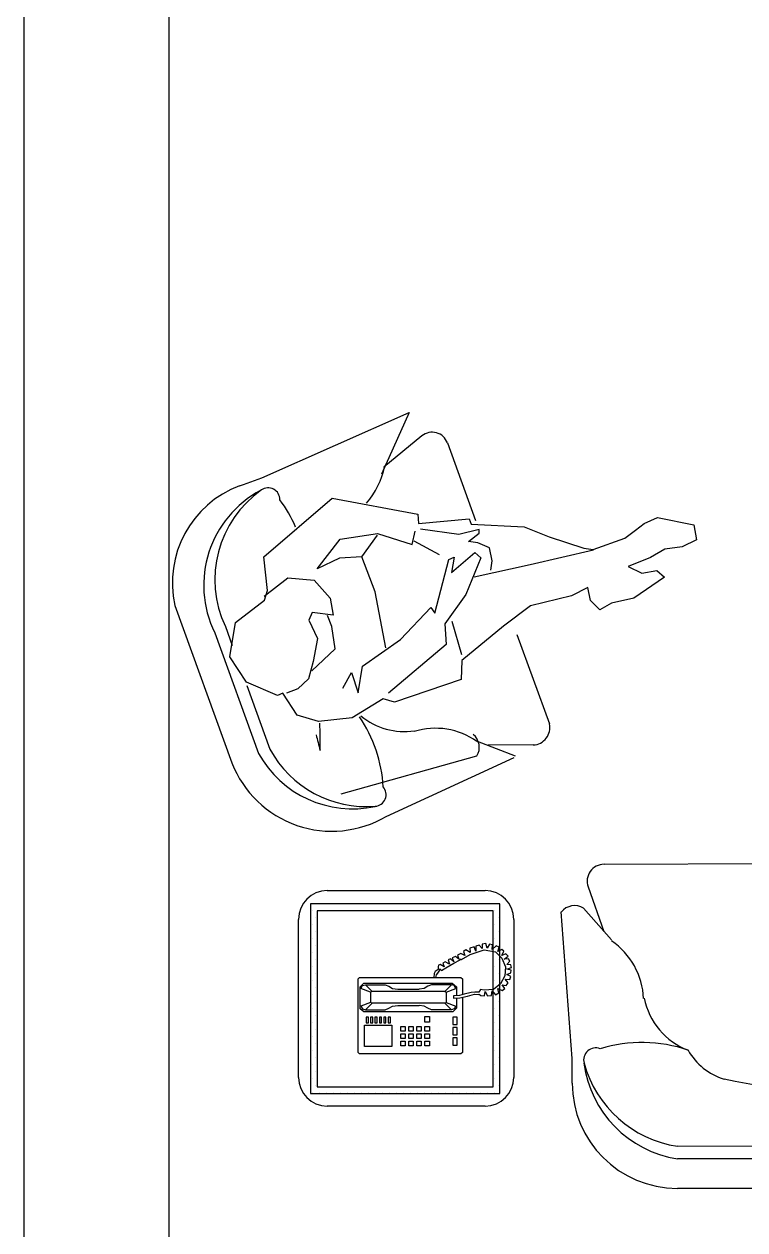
# Model space of a CAD drawing. Header units: inches. Extents: x 10.2 to 52.7, y 13.8 to 38.6.
# Drawn here: x 31.732 to 33.41, y 27.656 to 30.464 of the extents above; entities that cross this region are included whole.
import ezdxf

# ---------------------------------------------------------------- set-up
doc = ezdxf.new("R2010")
doc.units = ezdxf.units.IN
doc.header["$MEASUREMENT"] = 0
for name, color, linetype in [('02', 2, 'Continuous'), ('1', 1, 'Continuous'), ('4', 4, 'Continuous'), ('kadrbm', 4, 'Continuous')]:
    doc.layers.add(name, color=color, linetype=linetype)

# ---------------------------------------------------------------- blocks, each defined once
blk = doc.blocks.new('kadrbm')
at = {"layer": 'kadrbm', "color": 4}
blk.add_lwpolyline([(0, 0), (0, 24.7972), (21, 24.7972), (21, 0), (0, 0)], close=True, dxfattribs=at)
blk.add_lwpolyline([(20.6631, 0.3257), (20.6631, 24.4603), (0.3369, 24.4603), (0.3369, 0.3257), (20.6631, 0.3257)], dxfattribs=at)

msp = doc.modelspace()

# ---------------------------------------------------------------- linework, layer by layer
at = {"layer": '02'}
for p, q in [((32.2426, 29.392, -7.5), (32.2858, 29.4076, -7.5)), ((32.2426, 29.392, -7.5), (32.2858, 29.4076, -7.5)), ((32.2007, 29.0608, -7.5), (32.2167, 29.0165, -7.5)), ((32.2504, 28.9237, -7.5), (32.3044, 28.7752, -7.5)), ((32.4378, 28.4458, -7.5), (32.8057, 28.4458, -7.5)), ((32.371, 28.011, -7.5), (32.371, 28.3789, -7.5)), ((32.8726, 28.3789, -7.5), (32.8726, 28.011, -7.5)), ((33.0083, 28.0074, -7.5), (33.0084, 28.0552, -7.5)), ((33.0083, 28.0074, -7.5), (33.0084, 28.0552, -7.5)), ((33.0083, 27.9976, -7.5), (33.0083, 28.0074, -7.5)), ((33.0083, 27.9976, -7.5), (33.0083, 28.0074, -7.5)), ((32.8057, 27.9442, -7.5), (32.4378, 27.9442, -7.5)), ((33.7827, 27.8502, -7.5), (33.2533, 27.8504, -7.5))]:
    msp.add_line(p, q, dxfattribs=at)
at = {"layer": '02', "elevation": -10.5}
for points in [[(32.3218, 28.9003), (32.2498, 28.9314), (32.2114, 28.9907), (32.2244, 29.0705), (32.2917, 29.1226), (32.2992, 29.145), (32.2904, 29.2236), (32.4495, 29.3599), (32.6491, 29.3229), (32.6503, 29.301), (32.7682, 29.312), (32.7733, 29.2991), (32.8966, 29.2929), (32.9549, 29.2698), (33.0354, 29.2436), (33.0575, 29.2405)], [(32.2114, 28.9907), (32.2244, 29.0705), (32.2917, 29.1226), (32.2992, 29.145), (32.2904, 29.2236), (32.4495, 29.3599), (32.6491, 29.3229), (32.6503, 29.301), (32.7682, 29.312), (32.7733, 29.2991), (32.8966, 29.2929), (32.9549, 29.2698), (33.0354, 29.2436)], [(33.1307, 29.2665), (33.156, 29.2855), (33.176, 29.3009), (33.207, 29.3148), (33.2913, 29.2975), (33.2977, 29.2628), (33.2647, 29.2467), (33.2243, 29.2411), (33.1903, 29.2216), (33.1388, 29.2011), (33.1704, 29.1853), (33.2051, 29.1917), (33.2236, 29.1762), (33.1517, 29.1272), (33.0997, 29.1155), (33.073, 29.0998), (33.0511, 29.1215), (33.045, 29.1519), (33.0066, 29.1322), (32.9113, 29.1092), (32.8482, 29.0618), (32.7517, 28.9817), (32.7498, 28.9376), (32.5948, 28.885), (32.568, 28.8922), (32.4959, 28.8487)], [(33.0575, 29.2405), (33.1307, 29.2665), (33.156, 29.2855), (33.176, 29.3009)], [(33.2913, 29.2975), (33.2977, 29.2628), (33.2647, 29.2467)], [(32.4662, 29.2203), (32.4149, 29.1955), (32.4681, 29.2643), (32.5551, 29.278), (32.6356, 29.2518), (32.6426, 29.283)], [(32.5187, 29.2233), (32.4662, 29.2203), (32.4149, 29.1955), (32.4681, 29.2643), (32.5551, 29.278), (32.6356, 29.2518), (32.6426, 29.283)], [(32.5187, 29.2233), (32.5553, 29.2736)], [(32.8189, 29.1919), (32.822, 29.214), (32.8159, 29.2444), (32.7889, 29.2561), (32.7668, 29.2592), (32.7921, 29.2782), (32.7916, 29.287), (32.744, 29.2755), (32.6555, 29.2881)], [(32.8159, 29.2444), (32.7889, 29.2561), (32.7668, 29.2592), (32.7921, 29.2782), (32.7916, 29.287), (32.744, 29.2755)], [(32.6394, 29.2608), (32.6983, 29.229)], [(32.7803, 29.1765), (32.9103, 29.2058), (33.0576, 29.2395)], [(33.2243, 29.2411), (33.1903, 29.2216)], [(32.4744, 28.9177), (32.4943, 28.954), (32.5102, 28.9066), (32.5198, 28.9686), (32.6085, 29.0307), (32.6789, 29.1049), (32.6884, 29.0923), (32.7209, 29.2171), (32.7338, 29.2222), (32.727, 29.1867), (32.7814, 29.2337), (32.7953, 29.2213), (32.7606, 29.1359), (32.7118, 29.0672), (32.7145, 29.0191), (32.5804, 28.9061)], [(32.5745, 29.0112), (32.5496, 29.1416), (32.5187, 29.2233)], [(32.8189, 29.1919), (32.822, 29.214)], [(33.1388, 29.2011), (33.1704, 29.1853), (33.2051, 29.1917), (33.2236, 29.1762), (33.1517, 29.1272), (33.0997, 29.1155), (33.073, 29.0998)], [(32.2912, 29.1314), (32.3459, 29.174), (32.4076, 29.1687), (32.4451, 29.1269), (32.4517, 29.0877), (32.4031, 29.0938), (32.3953, 29.0758), (32.4153, 29.033), (32.4051, 28.9797), (32.3942, 28.9395), (32.3692, 28.9162), (32.3434, 28.9059)], [(33.045, 29.1519), (33.0066, 29.1322), (32.9113, 29.1092), (32.8482, 29.0618), (32.7517, 28.9817), (32.7498, 28.9376), (32.5948, 28.885), (32.568, 28.8922), (32.4959, 28.8487), (32.4174, 28.8398), (32.3683, 28.8546)], [(32.402, 28.9576), (32.4561, 29.0089), (32.4488, 29.0612), (32.4386, 29.087)], [(32.751, 28.9948), (32.729, 29.0726)], [(32.3347, 28.9055), (32.3218, 28.9003), (32.2498, 28.9314)], [(32.4174, 28.8398), (32.3683, 28.8546), (32.3347, 28.9055)]]:
    msp.add_lwpolyline(points, dxfattribs=at)
at = {"layer": '02', "elevation": -7.5}
for points in [[(32.3988, 28.4149), (32.3988, 27.9735), (32.8402, 27.9735), (32.8402, 28.4149)], [(32.4144, 28.3992), (32.4144, 27.9892), (32.8245, 27.9892), (32.8245, 28.3992)]]:
    msp.add_lwpolyline(points, close=True, dxfattribs=at)
at = {"layer": '02'}
for centre, radius, start, end in [((32.4327, 29.1698, -7.5), 0.2563, 125.2987, 205.1589), ((32.5295, 28.8978, -7.5), 0.2563, 208.582, 274.5568), ((32.4378, 28.3789, -7.5), 0.0669, 90, 180), ((32.8057, 28.3789, -7.5), 0.0669, 0, 90), ((33.2936, 28.1145, -7.5), 0.2671, 195.3425, 261.3173), ((32.4378, 28.011, -7.5), 0.0669, 180, 270), ((32.8057, 28.011, -7.5), 0.0669, 270, 0)]:
    msp.add_arc(centre, radius, start, end, dxfattribs=at)
at = {"layer": '1'}
for p, q in [((32.5747, 29.4363, -7.5), (32.5729, 29.4371, -7.5)), ((32.2338, 29.3888, -7.5), (32.2426, 29.392, -7.5)), ((32.176, 29.0461, -7.5), (32.2779, 28.7656, -7.5)), ((32.176, 29.0461, -7.5), (32.2779, 28.7656, -7.5)), ((32.4706, 28.6714, -7.5), (32.7866, 28.7595, -7.5)), ((32.4706, 28.6714, -7.5), (32.7866, 28.7595, -7.5)), ((32.4034, 28.4002, -7.5), (32.4034, 28.4002, -7.5)), ((32.4198, 28.4002, -7.5), (32.4198, 28.4002, -7.5)), ((32.4361, 28.4002, -7.5), (32.4361, 28.4002, -7.5)), ((32.4524, 28.4002, -7.5), (32.4524, 28.4002, -7.5)), ((32.4688, 28.4002, -7.5), (32.4688, 28.4002, -7.5)), ((32.4851, 28.4002, -7.5), (32.4851, 28.4002, -7.5)), ((32.5014, 28.4002, -7.5), (32.5014, 28.4002, -7.5)), ((32.5177, 28.4002, -7.5), (32.5177, 28.4002, -7.5)), ((32.5341, 28.4002, -7.5), (32.5341, 28.4002, -7.5)), ((32.5504, 28.4002, -7.5), (32.5504, 28.4002, -7.5)), ((32.5667, 28.4002, -7.5), (32.5667, 28.4002, -7.5)), ((32.5831, 28.4002, -7.5), (32.5831, 28.4002, -7.5)), ((32.5994, 28.4002, -7.5), (32.5994, 28.4002, -7.5)), ((32.6157, 28.4002, -7.5), (32.6157, 28.4002, -7.5)), ((32.632, 28.4002, -7.5), (32.632, 28.4002, -7.5)), ((32.6484, 28.4002, -7.5), (32.6484, 28.4002, -7.5)), ((32.6647, 28.4002, -7.5), (32.6647, 28.4002, -7.5)), ((32.681, 28.4002, -7.5), (32.681, 28.4002, -7.5)), ((32.6974, 28.4002, -7.5), (32.6974, 28.4002, -7.5)), ((32.7137, 28.4002, -7.5), (32.7137, 28.4002, -7.5)), ((32.73, 28.4002, -7.5), (32.73, 28.4002, -7.5)), ((32.7463, 28.4002, -7.5), (32.7463, 28.4002, -7.5)), ((32.7627, 28.4002, -7.5), (32.7627, 28.4002, -7.5)), ((32.779, 28.4002, -7.5), (32.779, 28.4002, -7.5)), ((32.7953, 28.4002, -7.5), (32.7953, 28.4002, -7.5)), ((32.8117, 28.4002, -7.5), (32.8117, 28.4002, -7.5)), ((32.828, 28.4002, -7.5), (32.828, 28.4002, -7.5)), ((32.4034, 28.3675, -7.5), (32.4034, 28.3675, -7.5)), ((32.4116, 28.3839, -7.5), (32.4116, 28.3839, -7.5)), ((32.828, 28.3675, -7.5), (32.828, 28.3675, -7.5)), ((32.8361, 28.3839, -7.5), (32.8361, 28.3839, -7.5)), ((32.4116, 28.3512, -7.5), (32.4116, 28.3512, -7.5)), ((32.8361, 28.3512, -7.5), (32.8361, 28.3512, -7.5)), ((33.0804, 28.3559, -7.5), (33.0789, 28.3545, -7.5)), ((33.0804, 28.3559, -7.5), (33.0789, 28.3545, -7.5)), ((32.4034, 28.3349, -7.5), (32.4034, 28.3349, -7.5)), ((32.4116, 28.3185, -7.5), (32.4116, 28.3185, -7.5)), ((32.7608, 28.308, -7.5), (32.7553, 28.3041, -7.5)), ((32.7608, 28.308, -7.5), (32.7553, 28.3041, -7.5)), ((32.7709, 28.3017, -7.5), (32.7608, 28.308, -7.5)), ((32.7709, 28.3017, -7.5), (32.7608, 28.308, -7.5)), ((32.7802, 28.3152, -7.5), (32.7698, 28.3121, -7.5)), ((32.7698, 28.3121, -7.5), (32.7709, 28.3017, -7.5)), ((32.7698, 28.3121, -7.5), (32.7709, 28.3017, -7.5)), ((32.7709, 28.2969, -7.5), (32.8034, 28.3083, -7.5)), ((32.7709, 28.2969, -7.5), (32.8034, 28.3083, -7.5)), ((32.784, 28.3052, -7.5), (32.7802, 28.3152, -7.5)), ((32.784, 28.3052, -7.5), (32.7802, 28.3152, -7.5)), ((32.7917, 28.3187, -7.5), (32.7837, 28.3163, -7.5)), ((32.7837, 28.3163, -7.5), (32.784, 28.3052, -7.5)), ((32.7986, 28.3114, -7.5), (32.7917, 28.3187, -7.5)), ((32.7986, 28.3114, -7.5), (32.7917, 28.3187, -7.5)), ((32.8073, 28.3225, -7.5), (32.7986, 28.3208, -7.5)), ((32.8073, 28.3225, -7.5), (32.7986, 28.3208, -7.5)), ((32.7986, 28.3208, -7.5), (32.7986, 28.3114, -7.5)), ((32.8034, 28.3083, -7.5), (32.8294, 28.3035, -7.5)), ((32.8104, 28.3118, -7.5), (32.8073, 28.3225, -7.5)), ((32.8104, 28.3118, -7.5), (32.8073, 28.3225, -7.5)), ((32.8156, 28.3208, -7.5), (32.8104, 28.3118, -7.5)), ((32.8156, 28.3208, -7.5), (32.8104, 28.3118, -7.5)), ((32.8225, 28.3194, -7.5), (32.8156, 28.3208, -7.5)), ((32.8225, 28.3194, -7.5), (32.8156, 28.3208, -7.5)), ((32.8222, 28.3087, -7.5), (32.8225, 28.3194, -7.5)), ((32.8315, 28.317, -7.5), (32.8222, 28.3087, -7.5)), ((32.8315, 28.317, -7.5), (32.8222, 28.3087, -7.5)), ((32.828, 28.3349, -7.5), (32.828, 28.3349, -7.5)), ((32.8385, 28.3142, -7.5), (32.8315, 28.317, -7.5)), ((32.8353, 28.3041, -7.5), (32.8385, 28.3142, -7.5)), ((32.8353, 28.3041, -7.5), (32.8385, 28.3142, -7.5)), ((32.8447, 28.309, -7.5), (32.8353, 28.3041, -7.5)), ((32.8361, 28.3185, -7.5), (32.8361, 28.3185, -7.5)), ((32.8488, 28.3045, -7.5), (32.8447, 28.309, -7.5)), ((32.8488, 28.3045, -7.5), (32.8447, 28.309, -7.5)), ((32.4034, 28.3022, -7.5), (32.4034, 28.3022, -7.5)), ((32.4116, 28.2859, -7.5), (32.4116, 28.2859, -7.5)), ((32.7126, 28.2799, -7.5), (32.7074, 28.2771, -7.5)), ((32.7227, 28.2744, -7.5), (32.7126, 28.2799, -7.5)), ((32.7251, 28.2872, -7.5), (32.7196, 28.2844, -7.5)), ((32.7251, 28.2872, -7.5), (32.7196, 28.2844, -7.5)), ((32.7196, 28.2844, -7.5), (32.7227, 28.2744, -7.5)), ((32.7331, 28.2799, -7.5), (32.7251, 28.2872, -7.5)), ((32.7331, 28.2799, -7.5), (32.7251, 28.2872, -7.5)), ((32.7366, 28.2927, -7.5), (32.7289, 28.2893, -7.5)), ((32.7366, 28.2927, -7.5), (32.7289, 28.2893, -7.5)), ((32.7289, 28.2893, -7.5), (32.7331, 28.2799, -7.5)), ((32.7289, 28.2893, -7.5), (32.7331, 28.2799, -7.5)), ((32.7331, 28.2771, -7.5), (32.7473, 28.2844, -7.5)), ((32.7445, 28.2865, -7.5), (32.7366, 28.2927, -7.5)), ((32.7487, 28.2996, -7.5), (32.7414, 28.2958, -7.5)), ((32.7414, 28.2958, -7.5), (32.7445, 28.2865, -7.5)), ((32.7473, 28.2844, -7.5), (32.748, 28.2868, -7.5)), ((32.748, 28.2868, -7.5), (32.7508, 28.2858, -7.5)), ((32.748, 28.2868, -7.5), (32.7508, 28.2858, -7.5)), ((32.758, 28.2945, -7.5), (32.7487, 28.2996, -7.5)), ((32.758, 28.2945, -7.5), (32.7487, 28.2996, -7.5)), ((32.7508, 28.2858, -7.5), (32.7709, 28.2969, -7.5)), ((32.7508, 28.2858, -7.5), (32.7709, 28.2969, -7.5)), ((32.7553, 28.3041, -7.5), (32.758, 28.2945, -7.5)), ((32.7553, 28.3041, -7.5), (32.758, 28.2945, -7.5)), ((32.828, 28.3022, -7.5), (32.828, 28.3022, -7.5)), ((32.8294, 28.3035, -7.5), (32.8443, 28.2882, -7.5)), ((32.8294, 28.3035, -7.5), (32.8443, 28.2882, -7.5)), ((32.8361, 28.2859, -7.5), (32.8361, 28.2859, -7.5)), ((32.8443, 28.2882, -7.5), (32.853, 28.2681, -7.5)), ((32.8443, 28.2882, -7.5), (32.853, 28.2681, -7.5)), ((32.8447, 28.2948, -7.5), (32.8488, 28.3045, -7.5)), ((32.854, 28.299, -7.5), (32.8447, 28.2948, -7.5)), ((32.854, 28.299, -7.5), (32.8447, 28.2948, -7.5)), ((32.8499, 28.2861, -7.5), (32.8589, 28.2934, -7.5)), ((32.8603, 28.2872, -7.5), (32.8499, 28.2861, -7.5)), ((32.8589, 28.2934, -7.5), (32.854, 28.299, -7.5)), ((32.8589, 28.2934, -7.5), (32.854, 28.299, -7.5)), ((32.8561, 28.2737, -7.5), (32.8631, 28.2816, -7.5)), ((32.8631, 28.2816, -7.5), (32.8603, 28.2872, -7.5)), ((32.4034, 28.2696, -7.5), (32.4034, 28.2696, -7.5)), ((32.4116, 28.2532, -7.5), (32.4116, 28.2532, -7.5)), ((32.687, 28.2532, -7.5), (32.686, 28.2438, -7.5)), ((32.6894, 28.2574, -7.5), (32.687, 28.2532, -7.5)), ((32.6894, 28.2574, -7.5), (32.687, 28.2532, -7.5)), ((32.696, 28.2622, -7.5), (32.6894, 28.2574, -7.5)), ((32.696, 28.2622, -7.5), (32.6894, 28.2574, -7.5)), ((32.6925, 28.2501, -7.5), (32.6953, 28.2539, -7.5)), ((32.6953, 28.2539, -7.5), (32.6984, 28.2584, -7.5)), ((32.6964, 28.2685, -7.5), (32.696, 28.2622, -7.5)), ((32.6964, 28.2685, -7.5), (32.696, 28.2622, -7.5)), ((32.6974, 28.2723, -7.5), (32.6964, 28.2685, -7.5)), ((32.6974, 28.2723, -7.5), (32.6964, 28.2685, -7.5)), ((32.7012, 28.2737, -7.5), (32.6974, 28.2723, -7.5)), ((32.6984, 28.2584, -7.5), (32.7005, 28.2605, -7.5)), ((32.6984, 28.2584, -7.5), (32.7005, 28.2605, -7.5)), ((32.7005, 28.264, -7.5), (32.704, 28.2598, -7.5)), ((32.7005, 28.264, -7.5), (32.704, 28.2598, -7.5)), ((32.7005, 28.2605, -7.5), (32.7005, 28.264, -7.5)), ((32.7102, 28.2681, -7.5), (32.7012, 28.2737, -7.5)), ((32.7102, 28.2681, -7.5), (32.7012, 28.2737, -7.5)), ((32.704, 28.2598, -7.5), (32.7144, 28.266, -7.5)), ((32.704, 28.2598, -7.5), (32.7144, 28.266, -7.5)), ((32.7074, 28.2771, -7.5), (32.7102, 28.2681, -7.5)), ((32.7074, 28.2771, -7.5), (32.7102, 28.2681, -7.5)), ((32.7144, 28.266, -7.5), (32.7331, 28.2771, -7.5)), ((32.7144, 28.266, -7.5), (32.7331, 28.2771, -7.5)), ((32.828, 28.2696, -7.5), (32.828, 28.2696, -7.5)), ((32.8361, 28.2532, -7.5), (32.8361, 28.2532, -7.5)), ((32.853, 28.2681, -7.5), (32.8513, 28.2473, -7.5)), ((32.853, 28.2681, -7.5), (32.8513, 28.2473, -7.5)), ((32.8655, 28.2733, -7.5), (32.8561, 28.2737, -7.5)), ((32.8655, 28.2733, -7.5), (32.8561, 28.2737, -7.5)), ((32.8561, 28.2629, -7.5), (32.8672, 28.2667, -7.5)), ((32.8561, 28.2629, -7.5), (32.8672, 28.2667, -7.5)), ((32.8662, 28.2605, -7.5), (32.8561, 28.2629, -7.5)), ((32.8662, 28.2605, -7.5), (32.8561, 28.2629, -7.5)), ((32.8561, 28.2505, -7.5), (32.8655, 28.2546, -7.5)), ((32.8561, 28.2505, -7.5), (32.8655, 28.2546, -7.5)), ((32.8672, 28.2667, -7.5), (32.8655, 28.2733, -7.5)), ((32.8672, 28.2667, -7.5), (32.8655, 28.2733, -7.5)), ((32.8655, 28.2546, -7.5), (32.8662, 28.2605, -7.5)), ((32.8655, 28.2546, -7.5), (32.8662, 28.2605, -7.5)), ((32.4034, 28.2369, -7.5), (32.4034, 28.2369, -7.5)), ((32.5097, 28.2403, -7.5), (32.5131, 28.2438, -7.5)), ((32.5097, 28.2403, -7.5), (32.5131, 28.2438, -7.5)), ((32.5097, 28.0692, -7.5), (32.5097, 28.2403, -7.5)), ((32.5131, 28.2438, -7.5), (32.7493, 28.2438, -7.5)), ((32.5148, 28.2215, -7.5), (32.5234, 28.2301, -7.5)), ((32.5148, 28.2215, -7.5), (32.5234, 28.2301, -7.5)), ((32.5165, 28.2181, -7.5), (32.52, 28.2249, -7.5)), ((32.5165, 28.2181, -7.5), (32.52, 28.2249, -7.5)), ((32.52, 28.2249, -7.5), (32.5268, 28.2267, -7.5)), ((32.52, 28.2249, -7.5), (32.5268, 28.2267, -7.5)), ((32.5234, 28.2301, -7.5), (32.7288, 28.2301, -7.5)), ((32.5268, 28.2267, -7.5), (32.5422, 28.2112, -7.5)), ((32.5268, 28.2267, -7.5), (32.573, 28.2267, -7.5)), ((32.573, 28.2267, -7.5), (32.5816, 28.2232, -7.5)), ((32.573, 28.2267, -7.5), (32.5816, 28.2232, -7.5)), ((32.5816, 28.2232, -7.5), (32.5901, 28.2181, -7.5)), ((32.6723, 28.2232, -7.5), (32.6637, 28.2181, -7.5)), ((32.6809, 28.2267, -7.5), (32.6723, 28.2232, -7.5)), ((32.6809, 28.2267, -7.5), (32.6723, 28.2232, -7.5)), ((32.7271, 28.2267, -7.5), (32.6809, 28.2267, -7.5)), ((32.6911, 28.2438, -7.5), (32.6925, 28.2501, -7.5)), ((32.6911, 28.2438, -7.5), (32.6925, 28.2501, -7.5)), ((32.7271, 28.2267, -7.5), (32.7117, 28.2112, -7.5)), ((32.7339, 28.2249, -7.5), (32.7271, 28.2267, -7.5)), ((32.7288, 28.2301, -7.5), (32.739, 28.2215, -7.5)), ((32.7288, 28.2301, -7.5), (32.739, 28.2215, -7.5)), ((32.7373, 28.2181, -7.5), (32.7339, 28.2249, -7.5)), ((32.7373, 28.2181, -7.5), (32.7339, 28.2249, -7.5)), ((32.7493, 28.2438, -7.5), (32.7527, 28.2403, -7.5)), ((32.7493, 28.2438, -7.5), (32.7527, 28.2403, -7.5)), ((32.7527, 28.2403, -7.5), (32.7527, 28.2035, -7.5)), ((32.8416, 28.229, -7.5), (32.8249, 28.2158, -7.5)), ((32.8416, 28.229, -7.5), (32.8249, 28.2158, -7.5)), ((32.828, 28.2369, -7.5), (32.828, 28.2369, -7.5)), ((32.8513, 28.2473, -7.5), (32.8416, 28.229, -7.5)), ((32.8513, 28.2473, -7.5), (32.8416, 28.229, -7.5)), ((32.8454, 28.2262, -7.5), (32.8547, 28.2248, -7.5)), ((32.8513, 28.2183, -7.5), (32.8454, 28.2262, -7.5)), ((32.8454, 28.2262, -7.5), (32.8547, 28.2248, -7.5)), ((32.8513, 28.2183, -7.5), (32.8454, 28.2262, -7.5)), ((32.852, 28.2397, -7.5), (32.8634, 28.2387, -7.5)), ((32.8589, 28.2314, -7.5), (32.852, 28.2397, -7.5)), ((32.8547, 28.2248, -7.5), (32.8589, 28.2314, -7.5)), ((32.8547, 28.2248, -7.5), (32.8589, 28.2314, -7.5)), ((32.8655, 28.246, -7.5), (32.8561, 28.2505, -7.5)), ((32.8655, 28.246, -7.5), (32.8561, 28.2505, -7.5)), ((32.8634, 28.2387, -7.5), (32.8655, 28.246, -7.5)), ((32.8634, 28.2387, -7.5), (32.8655, 28.246, -7.5)), ((32.4034, 28.2043, -7.5), (32.4034, 28.2043, -7.5)), ((32.4116, 28.2206, -7.5), (32.4116, 28.2206, -7.5)), ((32.5148, 28.1702, -7.5), (32.5148, 28.2215, -7.5)), ((32.5388, 28.2095, -7.5), (32.5165, 28.2181, -7.5)), ((32.5388, 28.2095, -7.5), (32.5165, 28.2181, -7.5)), ((32.5422, 28.2112, -7.5), (32.5388, 28.2095, -7.5)), ((32.5422, 28.2112, -7.5), (32.5388, 28.2095, -7.5)), ((32.5388, 28.2095, -7.5), (32.5388, 28.1856, -7.5)), ((32.7117, 28.2112, -7.5), (32.5422, 28.2112, -7.5)), ((32.5901, 28.2181, -7.5), (32.6021, 28.2164, -7.5)), ((32.5901, 28.2181, -7.5), (32.6021, 28.2164, -7.5)), ((32.6021, 28.2164, -7.5), (32.6518, 28.2164, -7.5)), ((32.6637, 28.2181, -7.5), (32.6518, 28.2164, -7.5)), ((32.6637, 28.2181, -7.5), (32.6518, 28.2164, -7.5)), ((32.7117, 28.2112, -7.5), (32.7151, 28.2095, -7.5)), ((32.7151, 28.2095, -7.5), (32.7373, 28.2181, -7.5)), ((32.7151, 28.2095, -7.5), (32.7373, 28.2181, -7.5)), ((32.7151, 28.2095, -7.5), (32.7151, 28.1856, -7.5)), ((32.7459, 28.202, -7.5), (32.7322, 28.201, -7.5)), ((32.7459, 28.202, -7.5), (32.7322, 28.201, -7.5)), ((32.7322, 28.201, -7.5), (32.7322, 28.1958, -7.5)), ((32.7322, 28.1958, -7.5), (32.747, 28.1961, -7.5)), ((32.7322, 28.1958, -7.5), (32.747, 28.1961, -7.5)), ((32.739, 28.2215, -7.5), (32.739, 28.2015, -7.5)), ((32.739, 28.196, -7.5), (32.739, 28.1719, -7.5)), ((32.757, 28.2044, -7.5), (32.7459, 28.202, -7.5)), ((32.747, 28.1961, -7.5), (32.7643, 28.2002, -7.5)), ((32.7527, 28.1975, -7.5), (32.7527, 28.0692, -7.5)), ((32.7733, 28.2086, -7.5), (32.757, 28.2044, -7.5)), ((32.7733, 28.2086, -7.5), (32.757, 28.2044, -7.5)), ((32.7643, 28.2002, -7.5), (32.7806, 28.2044, -7.5)), ((32.7643, 28.2002, -7.5), (32.7806, 28.2044, -7.5)), ((32.7816, 28.2096, -7.5), (32.7733, 28.2086, -7.5)), ((32.7816, 28.2096, -7.5), (32.7733, 28.2086, -7.5)), ((32.7806, 28.2044, -7.5), (32.7896, 28.2041, -7.5)), ((32.7806, 28.2044, -7.5), (32.7896, 28.2041, -7.5)), ((32.7906, 28.2092, -7.5), (32.7816, 28.2096, -7.5)), ((32.7896, 28.2041, -7.5), (32.7917, 28.2051, -7.5)), ((32.7896, 28.2041, -7.5), (32.7917, 28.2051, -7.5)), ((32.7951, 28.2155, -7.5), (32.7906, 28.2092, -7.5)), ((32.7951, 28.2155, -7.5), (32.7906, 28.2092, -7.5)), ((32.7917, 28.2051, -7.5), (32.7955, 28.2013, -7.5)), ((32.8031, 28.2141, -7.5), (32.7951, 28.2155, -7.5)), ((32.8031, 28.2141, -7.5), (32.7951, 28.2155, -7.5)), ((32.7955, 28.2013, -7.5), (32.8038, 28.2006, -7.5)), ((32.7955, 28.2013, -7.5), (32.8038, 28.2006, -7.5)), ((32.8249, 28.2158, -7.5), (32.8031, 28.2141, -7.5)), ((32.8038, 28.2006, -7.5), (32.8055, 28.2106, -7.5)), ((32.8038, 28.2006, -7.5), (32.8055, 28.2106, -7.5)), ((32.8055, 28.2106, -7.5), (32.8114, 28.2009, -7.5)), ((32.8055, 28.2106, -7.5), (32.8114, 28.2009, -7.5)), ((32.8114, 28.2009, -7.5), (32.8208, 28.2016, -7.5)), ((32.8114, 28.2009, -7.5), (32.8208, 28.2016, -7.5)), ((32.8208, 28.2016, -7.5), (32.8218, 28.2127, -7.5)), ((32.8208, 28.2016, -7.5), (32.8218, 28.2127, -7.5)), ((32.8218, 28.2127, -7.5), (32.8294, 28.203, -7.5)), ((32.828, 28.2043, -7.5), (32.828, 28.2043, -7.5)), ((32.8294, 28.203, -7.5), (32.8374, 28.2075, -7.5)), ((32.8294, 28.203, -7.5), (32.8374, 28.2075, -7.5)), ((32.8353, 28.2179, -7.5), (32.845, 28.2131, -7.5)), ((32.8374, 28.2075, -7.5), (32.8353, 28.2179, -7.5)), ((32.8353, 28.2179, -7.5), (32.845, 28.2131, -7.5)), ((32.8361, 28.2206, -7.5), (32.8361, 28.2206, -7.5)), ((32.845, 28.2131, -7.5), (32.8513, 28.2183, -7.5)), ((32.845, 28.2131, -7.5), (32.8513, 28.2183, -7.5)), ((32.4034, 28.1716, -7.5), (32.4034, 28.1716, -7.5)), ((32.4116, 28.1879, -7.5), (32.4116, 28.1879, -7.5)), ((32.5234, 28.1633, -7.5), (32.5148, 28.1702, -7.5)), ((32.5234, 28.1633, -7.5), (32.5148, 28.1702, -7.5)), ((32.5388, 28.1856, -7.5), (32.5165, 28.177, -7.5)), ((32.5388, 28.1856, -7.5), (32.5165, 28.177, -7.5)), ((32.5165, 28.177, -7.5), (32.52, 28.1702, -7.5)), ((32.5165, 28.177, -7.5), (32.52, 28.1702, -7.5)), ((32.52, 28.1702, -7.5), (32.5268, 28.1685, -7.5)), ((32.52, 28.1702, -7.5), (32.5268, 28.1685, -7.5)), ((32.5268, 28.1685, -7.5), (32.5422, 28.1839, -7.5)), ((32.5268, 28.1685, -7.5), (32.573, 28.1685, -7.5)), ((32.5422, 28.1839, -7.5), (32.5388, 28.1856, -7.5)), ((32.5422, 28.1839, -7.5), (32.5388, 28.1856, -7.5)), ((32.7117, 28.1839, -7.5), (32.5422, 28.1839, -7.5)), ((32.573, 28.1685, -7.5), (32.5816, 28.1719, -7.5)), ((32.573, 28.1685, -7.5), (32.5816, 28.1719, -7.5)), ((32.5816, 28.1719, -7.5), (32.5901, 28.177, -7.5)), ((32.5901, 28.177, -7.5), (32.6021, 28.1787, -7.5)), ((32.5901, 28.177, -7.5), (32.6021, 28.1787, -7.5)), ((32.6021, 28.1787, -7.5), (32.6518, 28.1787, -7.5)), ((32.6637, 28.177, -7.5), (32.6518, 28.1787, -7.5)), ((32.6637, 28.177, -7.5), (32.6518, 28.1787, -7.5)), ((32.6723, 28.1719, -7.5), (32.6637, 28.177, -7.5)), ((32.6809, 28.1685, -7.5), (32.6723, 28.1719, -7.5)), ((32.6809, 28.1685, -7.5), (32.6723, 28.1719, -7.5)), ((32.7271, 28.1685, -7.5), (32.6809, 28.1685, -7.5)), ((32.7117, 28.1839, -7.5), (32.7151, 28.1856, -7.5)), ((32.7271, 28.1685, -7.5), (32.7117, 28.1839, -7.5)), ((32.7151, 28.1856, -7.5), (32.7373, 28.177, -7.5)), ((32.7151, 28.1856, -7.5), (32.7373, 28.177, -7.5)), ((32.7339, 28.1702, -7.5), (32.7271, 28.1685, -7.5)), ((32.739, 28.1719, -7.5), (32.7305, 28.1633, -7.5)), ((32.739, 28.1719, -7.5), (32.7305, 28.1633, -7.5)), ((32.7373, 28.177, -7.5), (32.7339, 28.1702, -7.5)), ((32.7373, 28.177, -7.5), (32.7339, 28.1702, -7.5)), ((32.828, 28.1716, -7.5), (32.828, 28.1716, -7.5)), ((32.8361, 28.1879, -7.5), (32.8361, 28.1879, -7.5)), ((32.4034, 28.1389, -7.5), (32.4034, 28.1389, -7.5)), ((32.4116, 28.1553, -7.5), (32.4116, 28.1553, -7.5)), ((32.7305, 28.1633, -7.5), (32.5234, 28.1633, -7.5)), ((32.5285, 28.1513, -7.5), (32.5285, 28.1377, -7.5)), ((32.5337, 28.1513, -7.5), (32.5285, 28.1513, -7.5)), ((32.5337, 28.1377, -7.5), (32.5337, 28.1513, -7.5)), ((32.5439, 28.1513, -7.5), (32.5388, 28.1513, -7.5)), ((32.5388, 28.1513, -7.5), (32.5388, 28.1377, -7.5)), ((32.5439, 28.1377, -7.5), (32.5439, 28.1513, -7.5)), ((32.5542, 28.1513, -7.5), (32.5491, 28.1513, -7.5)), ((32.5491, 28.1513, -7.5), (32.5491, 28.1377, -7.5)), ((32.5542, 28.1377, -7.5), (32.5542, 28.1513, -7.5)), ((32.5645, 28.1513, -7.5), (32.5593, 28.1513, -7.5)), ((32.5593, 28.1513, -7.5), (32.5593, 28.1377, -7.5)), ((32.5645, 28.1377, -7.5), (32.5645, 28.1513, -7.5)), ((32.5696, 28.1513, -7.5), (32.5696, 28.1377, -7.5)), ((32.5747, 28.1513, -7.5), (32.5696, 28.1513, -7.5)), ((32.5747, 28.1377, -7.5), (32.5747, 28.1513, -7.5)), ((32.585, 28.1513, -7.5), (32.5799, 28.1513, -7.5)), ((32.5799, 28.1513, -7.5), (32.5799, 28.1377, -7.5)), ((32.585, 28.1377, -7.5), (32.585, 28.1513, -7.5)), ((32.6654, 28.1394, -7.5), (32.6654, 28.1531, -7.5)), ((32.6654, 28.1531, -7.5), (32.6757, 28.1531, -7.5)), ((32.6757, 28.1394, -7.5), (32.6654, 28.1394, -7.5)), ((32.6757, 28.1531, -7.5), (32.6757, 28.1394, -7.5)), ((32.7305, 28.1513, -7.5), (32.7305, 28.1342, -7.5)), ((32.7408, 28.1513, -7.5), (32.7305, 28.1513, -7.5)), ((32.7408, 28.1342, -7.5), (32.7408, 28.1513, -7.5)), ((32.828, 28.1389, -7.5), (32.828, 28.1389, -7.5)), ((32.8361, 28.1553, -7.5), (32.8361, 28.1553, -7.5)), ((32.4116, 28.1226, -7.5), (32.4116, 28.1226, -7.5)), ((32.5251, 28.0829, -7.5), (32.5251, 28.1325, -7.5)), ((32.5251, 28.1325, -7.5), (32.5884, 28.1325, -7.5)), ((32.5285, 28.1377, -7.5), (32.5337, 28.1377, -7.5)), ((32.5388, 28.1377, -7.5), (32.5439, 28.1377, -7.5)), ((32.5491, 28.1377, -7.5), (32.5542, 28.1377, -7.5)), ((32.5593, 28.1377, -7.5), (32.5645, 28.1377, -7.5)), ((32.5696, 28.1377, -7.5), (32.5747, 28.1377, -7.5)), ((32.5799, 28.1377, -7.5), (32.585, 28.1377, -7.5)), ((32.5884, 28.1325, -7.5), (32.5884, 28.0829, -7.5)), ((32.609, 28.1188, -7.5), (32.609, 28.1291, -7.5)), ((32.609, 28.1291, -7.5), (32.6192, 28.1291, -7.5)), ((32.6192, 28.1188, -7.5), (32.609, 28.1188, -7.5)), ((32.609, 28.112, -7.5), (32.6192, 28.112, -7.5)), ((32.609, 28.1017, -7.5), (32.609, 28.112, -7.5)), ((32.6192, 28.1291, -7.5), (32.6192, 28.1188, -7.5)), ((32.6192, 28.112, -7.5), (32.6192, 28.1017, -7.5)), ((32.6278, 28.1291, -7.5), (32.6381, 28.1291, -7.5)), ((32.6278, 28.1188, -7.5), (32.6278, 28.1291, -7.5)), ((32.6381, 28.1188, -7.5), (32.6278, 28.1188, -7.5)), ((32.6278, 28.1017, -7.5), (32.6278, 28.112, -7.5)), ((32.6278, 28.112, -7.5), (32.6381, 28.112, -7.5)), ((32.6381, 28.1291, -7.5), (32.6381, 28.1188, -7.5)), ((32.6381, 28.112, -7.5), (32.6381, 28.1017, -7.5)), ((32.6466, 28.1291, -7.5), (32.6569, 28.1291, -7.5)), ((32.6466, 28.1188, -7.5), (32.6466, 28.1291, -7.5)), ((32.6569, 28.1188, -7.5), (32.6466, 28.1188, -7.5)), ((32.6466, 28.112, -7.5), (32.6569, 28.112, -7.5)), ((32.6466, 28.1017, -7.5), (32.6466, 28.112, -7.5)), ((32.6569, 28.1291, -7.5), (32.6569, 28.1188, -7.5)), ((32.6569, 28.112, -7.5), (32.6569, 28.1017, -7.5)), ((32.6654, 28.1188, -7.5), (32.6654, 28.1291, -7.5)), ((32.6654, 28.1291, -7.5), (32.6757, 28.1291, -7.5)), ((32.6757, 28.1188, -7.5), (32.6654, 28.1188, -7.5)), ((32.6654, 28.1017, -7.5), (32.6654, 28.112, -7.5)), ((32.6654, 28.112, -7.5), (32.6757, 28.112, -7.5)), ((32.6757, 28.1291, -7.5), (32.6757, 28.1188, -7.5)), ((32.6757, 28.112, -7.5), (32.6757, 28.1017, -7.5)), ((32.7305, 28.1342, -7.5), (32.7408, 28.1342, -7.5)), ((32.7305, 28.1274, -7.5), (32.7305, 28.1103, -7.5)), ((32.7408, 28.1274, -7.5), (32.7305, 28.1274, -7.5)), ((32.7408, 28.1103, -7.5), (32.7408, 28.1274, -7.5)), ((32.8361, 28.1226, -7.5), (32.8361, 28.1226, -7.5)), ((32.4034, 28.1063, -7.5), (32.4034, 28.1063, -7.5)), ((32.4116, 28.09, -7.5), (32.4116, 28.09, -7.5)), ((32.5884, 28.0829, -7.5), (32.5251, 28.0829, -7.5)), ((32.6192, 28.1017, -7.5), (32.609, 28.1017, -7.5)), ((32.609, 28.0949, -7.5), (32.6192, 28.0949, -7.5)), ((32.609, 28.0846, -7.5), (32.609, 28.0949, -7.5)), ((32.6192, 28.0846, -7.5), (32.609, 28.0846, -7.5)), ((32.6192, 28.0949, -7.5), (32.6192, 28.0846, -7.5)), ((32.6381, 28.1017, -7.5), (32.6278, 28.1017, -7.5)), ((32.6278, 28.0949, -7.5), (32.6381, 28.0949, -7.5)), ((32.6278, 28.0846, -7.5), (32.6278, 28.0949, -7.5)), ((32.6381, 28.0846, -7.5), (32.6278, 28.0846, -7.5)), ((32.6381, 28.0949, -7.5), (32.6381, 28.0846, -7.5)), ((32.6569, 28.1017, -7.5), (32.6466, 28.1017, -7.5)), ((32.6466, 28.0949, -7.5), (32.6569, 28.0949, -7.5)), ((32.6466, 28.0846, -7.5), (32.6466, 28.0949, -7.5)), ((32.6569, 28.0846, -7.5), (32.6466, 28.0846, -7.5)), ((32.6569, 28.0949, -7.5), (32.6569, 28.0846, -7.5)), ((32.6757, 28.1017, -7.5), (32.6654, 28.1017, -7.5)), ((32.6654, 28.0949, -7.5), (32.6757, 28.0949, -7.5)), ((32.6654, 28.0846, -7.5), (32.6654, 28.0949, -7.5)), ((32.6757, 28.0846, -7.5), (32.6654, 28.0846, -7.5)), ((32.6757, 28.0949, -7.5), (32.6757, 28.0846, -7.5)), ((32.7305, 28.1103, -7.5), (32.7408, 28.1103, -7.5)), ((32.7305, 28.1034, -7.5), (32.7305, 28.0863, -7.5)), ((32.7408, 28.1034, -7.5), (32.7305, 28.1034, -7.5)), ((32.7305, 28.0863, -7.5), (32.7408, 28.0863, -7.5)), ((32.7408, 28.0863, -7.5), (32.7408, 28.1034, -7.5)), ((32.828, 28.1063, -7.5), (32.828, 28.1063, -7.5)), ((32.8361, 28.09, -7.5), (32.8361, 28.09, -7.5)), ((32.4034, 28.0736, -7.5), (32.4034, 28.0736, -7.5)), ((32.4116, 28.0573, -7.5), (32.4116, 28.0573, -7.5)), ((32.5131, 28.0658, -7.5), (32.5097, 28.0692, -7.5)), ((32.5131, 28.0658, -7.5), (32.5097, 28.0692, -7.5)), ((32.7493, 28.0658, -7.5), (32.5131, 28.0658, -7.5)), ((32.7527, 28.0692, -7.5), (32.7493, 28.0658, -7.5)), ((32.828, 28.0736, -7.5), (32.828, 28.0736, -7.5)), ((32.8361, 28.0573, -7.5), (32.8361, 28.0573, -7.5)), ((32.4034, 28.041, -7.5), (32.4034, 28.041, -7.5)), ((32.828, 28.041, -7.5), (32.828, 28.041, -7.5)), ((32.4034, 28.0083, -7.5), (32.4034, 28.0083, -7.5)), ((32.4116, 28.0246, -7.5), (32.4116, 28.0246, -7.5)), ((32.828, 28.0083, -7.5), (32.828, 28.0083, -7.5)), ((32.8361, 28.0246, -7.5), (32.8361, 28.0246, -7.5)), ((32.4034, 27.9757, -7.5), (32.4034, 27.9757, -7.5)), ((32.4116, 27.992, -7.5), (32.4116, 27.992, -7.5)), ((32.4198, 27.9757, -7.5), (32.4198, 27.9757, -7.5)), ((32.4361, 27.9757, -7.5), (32.4361, 27.9757, -7.5)), ((32.4524, 27.9757, -7.5), (32.4524, 27.9757, -7.5)), ((32.4688, 27.9757, -7.5), (32.4688, 27.9757, -7.5)), ((32.4851, 27.9757, -7.5), (32.4851, 27.9757, -7.5)), ((32.5014, 27.9757, -7.5), (32.5014, 27.9757, -7.5)), ((32.5177, 27.9757, -7.5), (32.5177, 27.9757, -7.5)), ((32.5341, 27.9757, -7.5), (32.5341, 27.9757, -7.5)), ((32.5504, 27.9757, -7.5), (32.5504, 27.9757, -7.5)), ((32.5667, 27.9757, -7.5), (32.5667, 27.9757, -7.5)), ((32.5831, 27.9757, -7.5), (32.5831, 27.9757, -7.5)), ((32.5994, 27.9757, -7.5), (32.5994, 27.9757, -7.5)), ((32.6157, 27.9757, -7.5), (32.6157, 27.9757, -7.5)), ((32.632, 27.9757, -7.5), (32.632, 27.9757, -7.5)), ((32.6484, 27.9757, -7.5), (32.6484, 27.9757, -7.5)), ((32.6647, 27.9757, -7.5), (32.6647, 27.9757, -7.5)), ((32.681, 27.9757, -7.5), (32.681, 27.9757, -7.5)), ((32.6974, 27.9757, -7.5), (32.6974, 27.9757, -7.5)), ((32.7137, 27.9757, -7.5), (32.7137, 27.9757, -7.5)), ((32.73, 27.9757, -7.5), (32.73, 27.9757, -7.5)), ((32.7463, 27.9757, -7.5), (32.7463, 27.9757, -7.5)), ((32.7627, 27.9757, -7.5), (32.7627, 27.9757, -7.5)), ((32.779, 27.9757, -7.5), (32.779, 27.9757, -7.5)), ((32.7953, 27.9757, -7.5), (32.7953, 27.9757, -7.5)), ((32.8117, 27.9757, -7.5), (32.8117, 27.9757, -7.5)), ((32.828, 27.9757, -7.5), (32.828, 27.9757, -7.5)), ((32.8361, 27.992, -7.5), (32.8361, 27.992, -7.5)), ((33.7827, 27.8208, -7.5), (33.2533, 27.821, -7.5))]:
    msp.add_line(p, q, dxfattribs=at)
for centre, radius, start, end in [((32.3888, 29.4713, -7.5), 0.1866, 318.7745, 348.3717), ((32.4017, 29.1565, -7.5), 0.2513, 118.0977, 206.061), ((32.3003, 29.3567, -7.5), 0.0273, 358.6373, 125.1899), ((32.0705, 29.1639, -7.5), 0.3209, 23.6709, 36.7773), ((32.2478, 28.6702, -7.5), 0.3209, 3.0783, 34.2517), ((32.617, 28.9734, -7.5), 0.1569, 230.1696, 278.8298), ((31.7087, 28.7977, -7.5), 0.713, 357.9792, 3.0744), ((32.6902, 28.6595, -7.5), 0.1645, 54.3078, 107.5096), ((35.3827, 29.5506, -7.5), 3.0618, 194.0178, 194.7196), ((32.7533, 28.7794, -7.5), 0.0388, 329.1011, 50.8316), ((32.4967, 28.8862, -7.5), 0.2498, 208.8596, 282.3066), ((32.5477, 28.6695, -7.5), 0.0273, 274.6656, 41.2182), ((33.0031, 28.1874, -7.5), 0.1715, 2.3897, 55.5915), ((33.3367, 28.227, -7.5), 0.1635, 191.0695, 249.0818), ((33.1705, 27.7577, -7.5), 0.3344, 71.2007, 106.821), ((33.0634, 28.0513, -7.5), 0.0284, 68.6811, 195.2337), ((33.4043, 28.1458, -7.5), 0.145, 209.6193, 253.0242), ((33.2938, 28.0782, -7.5), 0.2604, 187.5927, 261.0397), ((33.9082, 30.7751, -7.5), 2.8213, 258.8364, 267.3202)]:
    msp.add_arc(centre, radius, start, end, dxfattribs=at)
at = {"layer": '4'}
for p, q in [((32.2858, 29.4076, -7.5), (32.6284, 29.5591, -7.5)), ((32.2858, 29.4076, -7.5), (32.6284, 29.5591, -7.5)), ((32.6284, 29.5591, -7.5), (32.5643, 29.4157, -7.5)), ((32.6284, 29.5591, -7.5), (32.5643, 29.4157, -7.5)), ((32.6585, 29.5051, -7.5), (32.5699, 29.4324, -7.5)), ((32.6585, 29.5051, -7.5), (32.5699, 29.4324, -7.5)), ((32.7177, 29.4888, -7.5), (32.7832, 29.3082, -7.5)), ((32.0831, 29.1099, -7.5), (32.216, 28.7432, -7.5)), ((32.8796, 29.0422, -7.5), (32.9553, 28.8341, -7.5)), ((32.8764, 28.7592, -7.5), (32.7882, 28.7934, -7.5)), ((32.8764, 28.7592, -7.5), (32.7882, 28.7934, -7.5)), ((32.9178, 28.7851, -7.5), (32.8118, 28.7843, -7.5)), ((32.9178, 28.7851, -7.5), (32.8118, 28.7843, -7.5)), ((32.5753, 28.6188, -7.5), (32.8735, 28.7559, -7.5)), ((32.5753, 28.6188, -7.5), (32.8735, 28.7559, -7.5)), ((33.0824, 28.5072, -7.5), (33.7194, 28.5107, -7.5)), ((33.0454, 28.4549, -7.5), (33.0822, 28.3508, -7.5)), ((33.0454, 28.4549, -7.5), (33.0822, 28.3508, -7.5)), ((33.0084, 28.0552, -7.5), (32.9826, 28.3961, -7.5)), ((33.0347, 28.4052, -7.5), (33.0996, 28.3309, -7.5)), ((33.7826, 27.7522, -7.5), (33.2532, 27.7524, -7.5))]:
    msp.add_line(p, q, dxfattribs=at)
for centre, radius, start, end in [((32.6824, 29.476, -7.5), 0.0376, 19.9278, 129.3991), ((32.3185, 29.1628, -7.5), 0.2413, 110.5429, 192.6736), ((32.9161, 28.8253, -7.5), 0.0402, 272.3295, 12.7441), ((32.4486, 28.8338, -7.5), 0.2496, 201.2994, 300.5149), ((33.0824, 28.468, -7.5), 0.0392, 89.9715, 199.4429), ((33.014, 28.3705, -7.5), 0.0404, 59.0677, 140.7982), ((33.2534, 27.9974, -7.5), 0.245, 179.9715, 269.9715)]:
    msp.add_arc(centre, radius, start, end, dxfattribs=at)

# ---------------------------------------------------------------- block references
at = {"layer": 'kadrbm'}
msp.add_blockref('kadrbm', (31.7322, 13.8067), dxfattribs=at)

doc.saveas('drawing.dxf')
